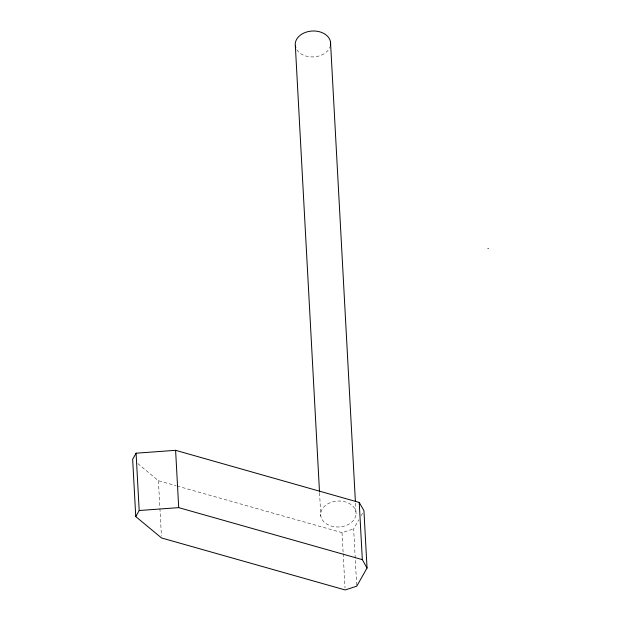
<?xml version="1.0" encoding="UTF-8"?>
<svg xmlns="http://www.w3.org/2000/svg" width="621" height="621" viewBox="0 0 621 621"><rect width="100%" height="100%" fill="white"/><g stroke="black" fill="none" stroke-linecap="round" stroke-linejoin="round"><path stroke-width="0.47" stroke-dasharray="3.1 2.33" d="M356.687 585.246L353.636 528.882L358.791 519.785M361.127 515.647L362.532 513.171M177.07 486.01L342.039 532.639L353.636 528.882M137.808 463.561L158.433 480.739L176.139 485.746M355.484 503.227L355.957 511.929M342.039 532.639L343.126 552.698M343.172 553.653L345.035 588.04M319.559 492.864L320.816 516.074M158.433 480.739L159.876 507.442M159.923 508.397L161.421 536.047M330.473 45.286A17.722 12.963 -3.1 0 1 315.142 56.767A17.722 12.963 -3.1 0 1 296.527 49.269M355.926 515.321L354.707 518.62A17.722 12.979 -3.2 0 1 335.977 526.934L331.513 526.127L327.523 524.543A17.722 12.979 -3.2 0 1 331.699 502.148A17.722 12.979 -3.2 0 1 355.926 515.321"/><path stroke-width="0.93" d="M136.084 453.198L132.653 459.261L135.758 516.587L161.53 537.957L345.144 589.95L356.741 586.201L367.042 568.013L363.937 510.687L359.225 502.436L175.603 450.318L136.084 453.198L139.189 510.524L135.758 516.587M139.189 510.524L178.708 507.636L362.322 559.637L367.042 568.013M487.943 248.338L488.347 248.454M359.225 502.436L362.322 559.637M330.496 41.902L355.383 501.294M295.355 46.016L319.505 491.894M175.603 450.318L178.708 507.636M295.798 47.677A17.722 12.963 -3.1 0 1 311.874 31.042A17.722 12.963 -3.1 0 1 330.473 45.286"/></g></svg>
